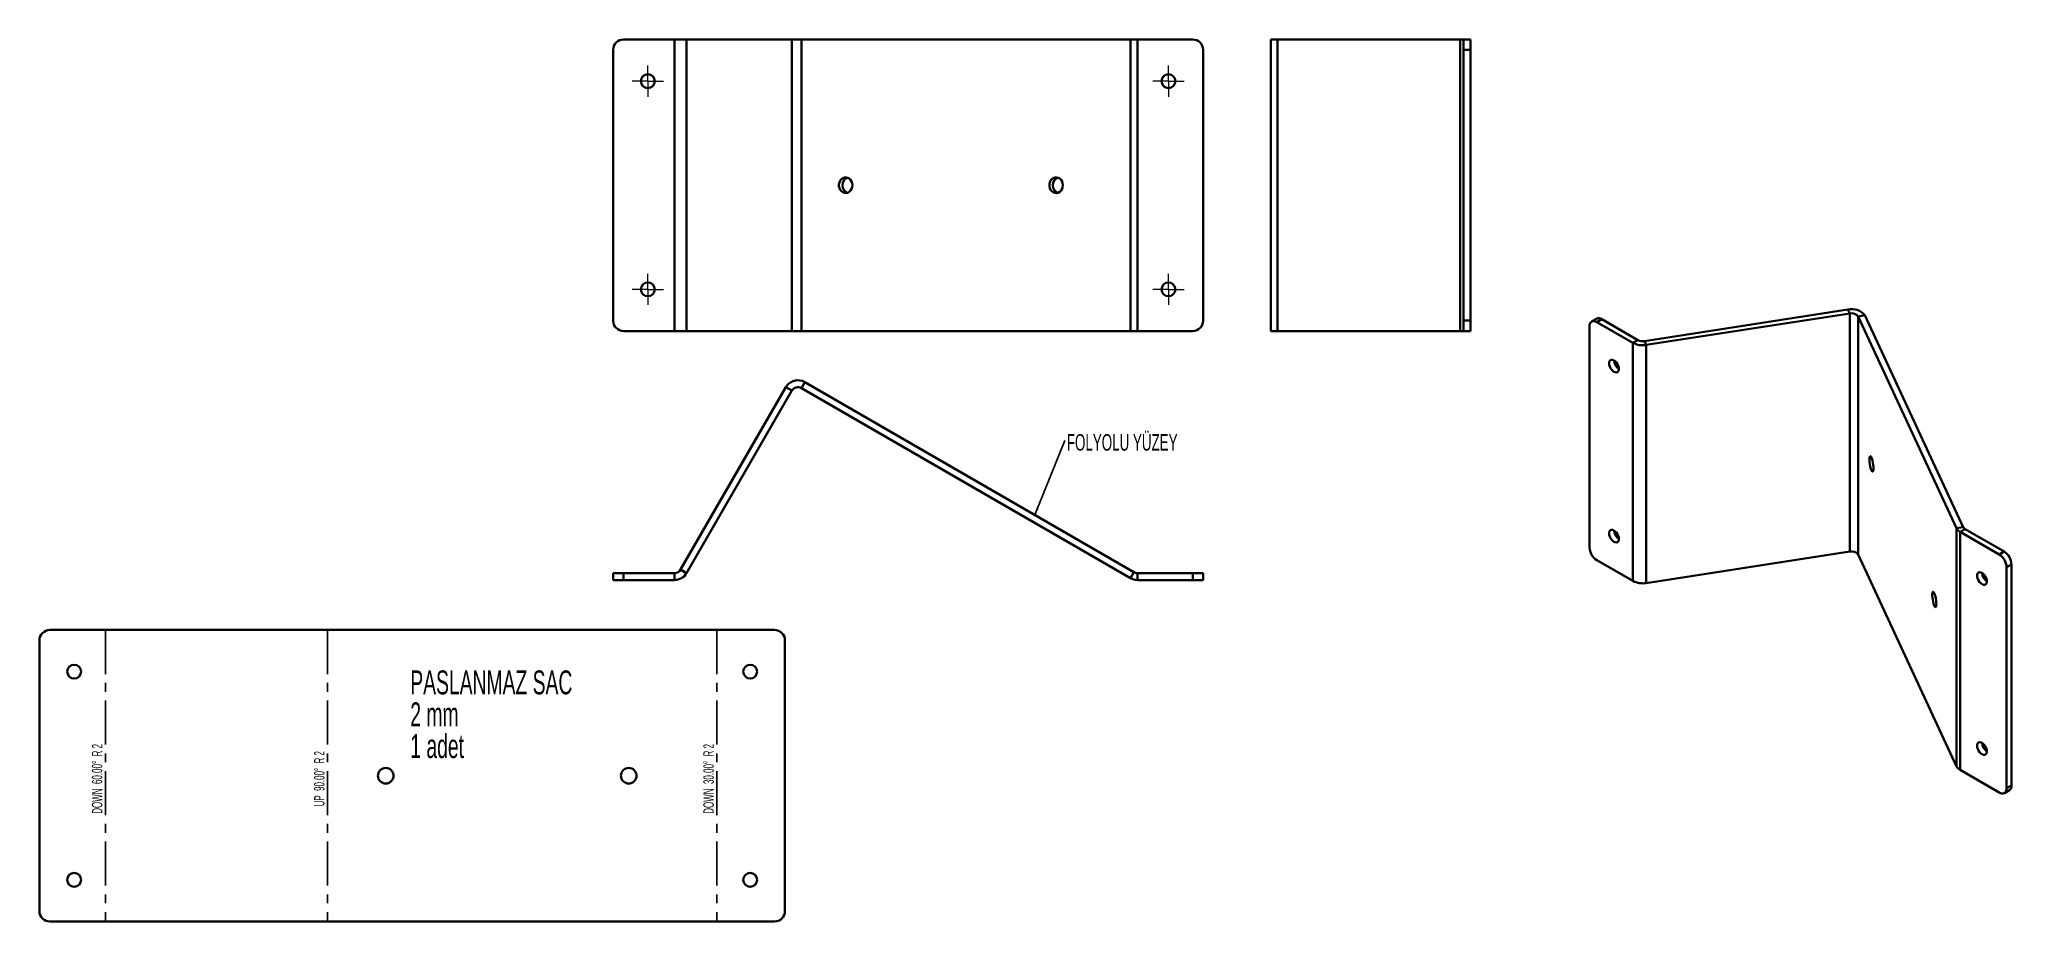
# Model space of a CAD drawing. Header units: millimetres. Extents: x -224 to 344, y 121 to 375.
import ezdxf

# ---------------------------------------------------------------- set-up
doc = ezdxf.new("R2010")
doc.units = ezdxf.units.MM
doc.linetypes.add('CENTERX2', pattern=[20.32, 12.7, -2.54, 2.54, -2.54])
doc.styles.add('SLDTEXTSTYLE0', font='TXT', dxfattribs={"width": 0.605})
doc.styles.add('SLDTEXTSTYLE1', font='TXT', dxfattribs={"width": 0.574118})
doc.styles.add('SLDTEXTSTYLE2', font='TXT', dxfattribs={"width": 0.57})
doc.dimstyles.new('SLDDIMSTYLE0', dxfattribs={"dimtxt": 0.18, "dimasz": 2, "dimexe": 0, "dimexo": 0.0625, "dimgap": 0, "dimtad": 0, "dimtih": 1, "dimtoh": 1, "dimdec": 0, "dimrnd": 1e-09, "dimzin": 0, "dimdsep": 46, "dimtxsty": 'Standard', "dimsah": 1, "dimcen": 0.09, "dimadec": 0, "dimazin": 0, "dimtfac": 2, "dimtdec": 0, "dimtofl": 0, "dimtmove": 0, "dimatfit": 3, "dimfxl": 1, "dimfrac": 2, "dimtolj": 1, "dimtzin": 0, "dimarcsym": 0})

# ---------------------------------------------------------------- blocks, each defined once
blk = doc.blocks.new('SW_NOTE_0')
at = {"color": 0, "linetype": 'Continuous', "lineweight": 0, "attachment_point": 1, "style": 'SLDTEXTSTYLE0'}
for s, insert, char_height in [('PASLANMAZ SAC', (0, 8.87), 6.8792), ('2 mm', (0, -0.3), 6.879), ('1 adet', (0, -9.48), 6.879)]:
    blk.add_mtext(s, dxfattribs=dict(at, insert=insert, char_height=char_height))
blk = doc.blocks.new('SW_CENTERMARKSYMBOL_0')
at = {"color": 0, "linetype": 'Continuous', "lineweight": 18}
for p, q in [((-2.5, 0), (-4.5, 0)), ((0, 0), (-2.5, 0)), ((0, 2.5), (0, 4.5)), ((0, 0), (0, 2.5)), ((0, 0), (0, -2.5)), ((0, 0), (2.5, 0)), ((2.5, 0), (4.5, 0)), ((0, -2.5), (0, -4.5))]:
    blk.add_line(p, q, dxfattribs=at)
blk = doc.blocks.new('SW_CENTERMARKSYMBOL_1')
at = {"color": 0, "linetype": 'Continuous', "lineweight": 18}
for p, q in [((-2.5, 0), (-4.5, 0)), ((0, 0), (-2.5, 0)), ((0, 2.5), (0, 4.5)), ((0, 0), (0, 2.5)), ((0, 0), (0, -2.5)), ((0, 0), (2.5, 0)), ((2.5, 0), (4.5, 0)), ((0, -2.5), (0, -4.5))]:
    blk.add_line(p, q, dxfattribs=at)
blk = doc.blocks.new('SW_CENTERMARKSYMBOL_2')
at = {"color": 0, "linetype": 'Continuous', "lineweight": 18}
for p, q in [((-2.5, 0), (-4.5, 0)), ((0, 0), (-2.5, 0)), ((0, 2.5), (0, 4.5)), ((0, 0), (0, 2.5)), ((0, 0), (0, -2.5)), ((0, 0), (2.5, 0)), ((2.5, 0), (4.5, 0)), ((0, -2.5), (0, -4.5))]:
    blk.add_line(p, q, dxfattribs=at)
blk = doc.blocks.new('SW_CENTERMARKSYMBOL_3')
at = {"color": 0, "linetype": 'Continuous', "lineweight": 18}
for p, q in [((-2.5, 0), (-4.5, 0)), ((0, 0), (-2.5, 0)), ((0, 2.5), (0, 4.5)), ((0, 0), (0, 2.5)), ((0, 0), (0, -2.5)), ((0, 0), (2.5, 0)), ((2.5, 0), (4.5, 0)), ((0, -2.5), (0, -4.5))]:
    blk.add_line(p, q, dxfattribs=at)
blk = doc.blocks.new('SW_NOTE_0_1')
at = {"color": 0, "linetype": 'Continuous', "lineweight": 0, "insert": (0.61, 1.8), "char_height": 4.7625, "attachment_point": 1, "style": 'SLDTEXTSTYLE0'}
blk.add_mtext('FOLYOLU YÜZEY', dxfattribs=at)

msp = doc.modelspace()

# ---------------------------------------------------------------- linework, layer by layer
at = {"color": 7, "linetype": 'Continuous', "lineweight": 35}
for p, q in [((-58.81, 371.63), (-58.81, 293.63)), ((-41.12, 374.63), (-55.81, 374.63)), ((-41.12, 374.63), (-41.12, 290.63)), ((-37.66, 374.63), (-41.12, 374.63)), ((-37.66, 374.63), (-37.66, 290.63)), ((-7.31, 374.63), (-37.66, 374.63)), ((-7.31, 374.63), (-7.31, 290.63)), ((-4.58, 374.63), (-7.31, 374.63)), ((-4.58, 374.63), (-4.58, 290.63)), ((90.26, 374.63), (-4.58, 374.63)), ((90.26, 374.63), (90.26, 290.63)), ((92.26, 374.63), (90.26, 374.63)), ((92.26, 374.63), (92.26, 290.63)), ((108.19, 374.63), (92.26, 374.63)), ((111.19, 371.63), (111.19, 293.63)), ((130.66, 374.63), (130.66, 290.63)), ((130.66, 374.63), (132.66, 374.63)), ((132.66, 374.63), (132.66, 290.63)), ((132.66, 374.63), (185.22, 374.63)), ((185.22, 374.63), (185.22, 290.63)), ((185.22, 374.63), (186.22, 374.63)), ((186.22, 374.63), (188.22, 374.63)), ((186.22, 371.63), (186.22, 374.63)), ((188.22, 371.63), (186.22, 371.63)), ((186.22, 371.63), (186.22, 293.63)), ((188.22, 374.63), (188.22, 371.63)), ((188.22, 371.63), (188.22, 293.63)), ((297, 296.79), (238.37, 287.73)), ((297.51, 295.68), (238.89, 286.61)), ((297.51, 295.68), (297, 296.79)), ((297.51, 295.68), (297.51, 227.09)), ((-41.12, 290.63), (-55.81, 290.63)), ((-37.66, 290.63), (-41.12, 290.63)), ((-7.31, 290.63), (-37.66, 290.63)), ((-4.58, 290.63), (-7.31, 290.63)), ((90.26, 290.63), (-4.58, 290.63)), ((92.26, 290.63), (90.26, 290.63)), ((108.19, 290.63), (92.26, 290.63)), ((130.66, 290.63), (132.66, 290.63)), ((132.66, 290.63), (185.22, 290.63)), ((185.22, 290.63), (186.22, 290.63)), ((186.22, 293.63), (188.22, 293.63)), ((186.22, 290.63), (186.22, 293.63)), ((188.22, 290.63), (186.22, 290.63)), ((188.22, 293.63), (188.22, 290.63)), ((222.52, 291.98), (222.52, 228.29)), ((224.56, 294.17), (223.14, 293.35)), ((226.05, 294.02), (224.64, 293.21)), ((235.03, 287.21), (224.64, 293.21)), ((236.44, 288.03), (226.05, 294.02)), ((301.9, 295.16), (299.96, 294.86)), ((328.31, 233.8), (299.96, 294.86)), ((299.96, 294.86), (299.96, 226.27)), ((330.24, 234.1), (301.9, 295.16)), ((235.03, 287.21), (236.44, 288.03)), ((235.03, 287.21), (235.03, 218.62)), ((238.37, 287.73), (238.89, 286.61)), ((238.89, 286.61), (238.89, 218.02)), ((-9.04, 274.45), (-39.39, 221.89)), ((-7.31, 273.45), (-37.66, 220.89)), ((-7.31, 273.45), (-9.04, 274.45)), ((-3.58, 275.91), (-4.58, 274.18)), ((90.26, 219.42), (-4.58, 274.18)), ((91.26, 221.15), (-3.58, 275.91)), ((328.31, 233.8), (330.24, 234.1)), ((328.31, 233.8), (328.31, 165.21)), ((330.76, 233.58), (329.34, 232.76)), ((342.02, 227.08), (330.76, 233.58)), ((329.34, 232.76), (329.34, 164.17)), ((340.61, 226.26), (329.34, 232.76)), ((-39.39, 221.89), (-37.66, 220.89)), ((235.03, 218.62), (224.64, 224.62)), ((297.51, 227.09), (238.89, 218.02)), ((328.31, 165.21), (299.96, 226.27)), ((340.61, 226.26), (342.02, 227.08)), ((344.14, 223.4), (342.73, 222.59)), ((342.73, 222.59), (342.73, 158.9)), ((344.14, 223.4), (344.14, 159.71)), ((-58.81, 218.89), (-58.81, 220.89)), ((-58.81, 220.89), (-55.81, 220.89)), ((-55.81, 218.89), (-58.81, 218.89)), ((-55.81, 220.89), (-55.81, 218.89)), ((-41.12, 220.89), (-55.81, 220.89)), ((-41.12, 218.89), (-55.81, 218.89)), ((-41.12, 218.89), (-41.12, 220.89)), ((90.26, 219.42), (91.26, 221.15)), ((92.26, 220.89), (92.26, 218.89)), ((108.19, 220.89), (92.26, 220.89)), ((108.19, 218.89), (92.26, 218.89)), ((108.19, 218.89), (108.19, 220.89)), ((108.19, 220.89), (111.19, 220.89)), ((111.19, 218.89), (108.19, 218.89)), ((111.19, 220.89), (111.19, 218.89)), ((-224.14, 201.51), (-224.14, 123.51)), ((-12.31, 204.51), (-221.14, 204.51)), ((-9.31, 201.51), (-9.31, 123.51)), ((340.61, 157.67), (329.34, 164.17)), ((342.73, 158.9), (344.14, 159.71)), ((342.11, 157.52), (343.52, 158.34)), ((-12.31, 120.51), (-221.14, 120.51))]:
    msp.add_line(p, q, dxfattribs=at)
at = {"color": 7, "linetype": 'CENTERX2'}
for p, q in [((-205.11, 204.51), (-205.11, 120.51)), ((-141.09, 204.51), (-141.09, 120.51)), ((-28.91, 204.51), (-28.91, 120.51))]:
    msp.add_line(p, q, dxfattribs=at)
at = {"color": 7, "linetype": 'Continuous', "lineweight": 35, "flags": 128}
for points in [[(10.15, 332.63), (10.09, 333.19), (9.91, 333.72), (9.62, 334.17), (9.24, 334.53), (8.8, 334.77), (8.32, 334.88), (7.83, 334.84), (7.37, 334.67), (6.96, 334.37), (6.62, 333.95), (6.39, 333.46), (6.26, 332.91), (6.26, 332.35), (6.39, 331.8), (6.62, 331.31), (6.96, 330.9), (7.37, 330.6), (7.83, 330.42), (8.32, 330.39), (8.8, 330.49), (9.24, 330.73), (9.62, 331.09), (9.91, 331.55), (10.09, 332.07), (10.15, 332.63)], [(70.77, 332.63), (70.71, 333.19), (70.53, 333.72), (70.24, 334.17), (69.86, 334.53), (69.42, 334.77), (68.94, 334.88), (68.45, 334.84), (67.99, 334.67), (67.58, 334.37), (67.24, 333.95), (67.01, 333.46), (66.89, 332.91), (66.89, 332.35), (67.01, 331.8), (67.24, 331.31), (67.58, 330.9), (67.99, 330.6), (68.45, 330.42), (68.94, 330.39), (69.42, 330.49), (69.86, 330.73), (70.24, 331.09), (70.53, 331.55), (70.71, 332.07), (70.77, 332.63)], [(231, 279.73), (230.96, 280.18), (230.82, 280.66), (230.59, 281.13), (230.3, 281.56), (229.96, 281.92), (229.59, 282.18), (229.22, 282.34), (228.88, 282.37), (228.59, 282.28), (228.37, 282.07), (228.22, 281.76), (228.18, 281.37), (228.22, 280.92), (228.37, 280.44), (228.59, 279.97), (228.88, 279.54), (229.22, 279.18), (229.59, 278.92), (229.96, 278.76), (230.3, 278.73), (230.59, 278.82), (230.82, 279.03), (230.96, 279.34), (231, 279.73)], [(304.37, 251.09), (304.35, 251.58), (304.29, 252.13), (304.21, 252.68), (304.1, 253.22), (303.96, 253.7), (303.82, 254.09), (303.67, 254.38), (303.54, 254.54), (303.41, 254.56), (303.31, 254.43), (303.24, 254.18), (303.21, 253.81), (303.21, 253.35), (303.24, 252.83), (303.31, 252.28), (303.41, 251.72), (303.54, 251.21), (303.67, 250.77), (303.82, 250.43), (303.96, 250.2), (304.1, 250.12), (304.21, 250.17), (304.29, 250.36), (304.35, 250.67), (304.37, 251.09)], [(231, 230.74), (230.96, 231.19), (230.82, 231.67), (230.59, 232.13), (230.3, 232.56), (229.96, 232.92), (229.59, 233.19), (229.22, 233.35), (228.88, 233.38), (228.59, 233.29), (228.37, 233.08), (228.22, 232.77), (228.18, 232.37), (228.22, 231.92), (228.37, 231.45), (228.59, 230.98), (228.88, 230.55), (229.22, 230.19), (229.59, 229.92), (229.96, 229.77), (230.3, 229.73), (230.59, 229.83), (230.82, 230.03), (230.96, 230.35), (231, 230.74)], [(337.07, 218.5), (337.02, 218.95), (336.88, 219.43), (336.66, 219.9), (336.36, 220.33), (336.02, 220.69), (335.66, 220.95), (335.29, 221.11), (334.95, 221.14), (334.66, 221.05), (334.43, 220.84), (334.29, 220.53), (334.24, 220.14), (334.29, 219.68), (334.43, 219.21), (334.66, 218.74), (334.95, 218.31), (335.29, 217.95), (335.66, 217.69), (336.02, 217.53), (336.36, 217.5), (336.66, 217.59), (336.88, 217.8), (337.02, 218.11), (337.07, 218.5)], [(322.48, 212.05), (322.46, 212.55), (322.41, 213.09), (322.33, 213.65), (322.21, 214.19), (322.08, 214.67), (321.94, 215.06), (321.79, 215.35), (321.65, 215.5), (321.53, 215.52), (321.43, 215.4), (321.36, 215.15), (321.32, 214.78), (321.32, 214.32), (321.36, 213.8), (321.43, 213.24), (321.53, 212.69), (321.65, 212.18), (321.79, 211.74), (321.94, 211.39), (322.08, 211.17), (322.21, 211.08), (322.33, 211.13), (322.41, 211.32), (322.46, 211.63), (322.48, 212.05)], [(337.07, 169.51), (337.02, 169.96), (336.88, 170.44), (336.66, 170.9), (336.36, 171.33), (336.02, 171.69), (335.66, 171.96), (335.29, 172.12), (334.95, 172.15), (334.66, 172.06), (334.43, 171.85), (334.29, 171.54), (334.24, 171.14), (334.29, 170.69), (334.43, 170.22), (334.66, 169.75), (334.95, 169.32), (335.29, 168.96), (335.66, 168.69), (336.02, 168.54), (336.36, 168.5), (336.66, 168.59), (336.88, 168.8), (337.02, 169.12), (337.07, 169.51)]]:
    msp.add_lwpolyline(points, dxfattribs=at)
at = {"color": 7, "linetype": 'Continuous', "lineweight": 35}
for centre, radius in [((-48.81, 362.63), 2), ((101.19, 362.63), 2), ((-48.81, 302.63), 2), ((101.19, 302.63), 2), ((-214.14, 192.51), 2), ((-19.31, 192.51), 2), ((-124.33, 162.51), 2.25), ((-54.33, 162.51), 2.25), ((-214.14, 132.51), 2), ((-19.31, 132.51), 2)]:
    msp.add_circle(centre, radius, dxfattribs=at)
for centre, radius, start, end in [((-55.81, 371.63), 3, 90, 180), ((108.19, 371.63), 3, 0, 90), ((9.44, 332.74), 2.19, 109.7721, 182.8923), ((9.44, 332.52), 2.19, 177.1077, 250.2279), ((70.06, 332.74), 2.19, 109.7721, 182.8923), ((70.06, 332.52), 2.19, 177.1077, 250.2279), ((298.19, 292.2), 4.75, 38.6096, 104.5243), ((298.11, 293.38), 2.37, 38.6096, 104.5243), ((-55.81, 293.63), 3, 180, 270), ((108.19, 293.63), 3, 270, 0), ((223.81, 292.19), 1.31, 50.7967, 189.214), ((225.18, 292.8), 1.51, 54.3824, 114.3071), ((237.85, 292.66), 6.14, 242.6428, 279.7711), ((237.85, 290.75), 3.07, 242.6428, 279.7711), ((232.62, 282.3), 3.03, 182.2186, 237.7814), ((-5.58, 272.45), 4, 60, 150), ((-5.58, 272.45), 2, 60, 150), ((232.62, 233.31), 3.03, 182.2186, 237.7814), ((330.48, 234.94), 2.45, 207.6511, 242.3551), ((331.33, 234.67), 1.23, 207.6511, 242.3551), ((227.13, 228.5), 4.61, 182.6055, 237.3945), ((-41.12, 222.89), 2, 270, 330), ((298.11, 224.79), 2.37, 38.6096, 104.5243), ((338.12, 222.38), 4.61, 2.6055, 57.3945), ((339.54, 223.19), 4.61, 2.6055, 57.3945), ((-41.12, 222.89), 4, 270, 330), ((92.26, 222.89), 4, 240, 270), ((92.26, 222.89), 2, 240, 270), ((237.85, 224.07), 6.14, 242.6428, 279.7711), ((338.69, 221.07), 3.03, 182.2186, 237.7814), ((-221.14, 201.51), 3, 90, 180), ((-12.31, 201.51), 3, 0, 90), ((338.69, 172.08), 3.03, 182.2186, 237.7814), ((330.48, 166.35), 2.45, 207.6511, 242.3551), ((342.71, 159.53), 1.44, 304.0564, 7.2558), ((341.43, 158.69), 1.31, 230.7967, 9.214), ((-221.14, 123.51), 3, 180, 270), ((-12.31, 123.51), 3, 270, 0)]:
    msp.add_arc(centre, radius, start, end, dxfattribs=at)

# ---------------------------------------------------------------- block references
at = {"color": 7, "linetype": 'Continuous', "lineweight": 18}
for name, p in [('SW_CENTERMARKSYMBOL_1', (-48.81, 362.63)), ('SW_CENTERMARKSYMBOL_3', (101.19, 362.63)), ('SW_CENTERMARKSYMBOL_0', (-48.81, 302.63)), ('SW_CENTERMARKSYMBOL_2', (101.19, 302.63))]:
    msp.add_blockref(name, p, dxfattribs=at)
at = {"color": 7, "linetype": 'Continuous', "lineweight": 0}
for name, p in [('SW_NOTE_0_1', (71.31, 259.13)), ('SW_NOTE_0', (-117.27, 183.97))]:
    msp.add_blockref(name, p, dxfattribs=at)

# ---------------------------------------------------------------- texts
at = {"color": 7, "linetype": 'Continuous', "lineweight": 18, "char_height": 3, "attachment_point": 2, "rotation": 90}
for s, insert, style in [('DOWN  60.00°  R 2', (-209.02, 161.61), 'SLDTEXTSTYLE1'), ('DOWN  30.00°  R 2', (-32.82, 161.61), 'SLDTEXTSTYLE1'), ('UP  90.00°  R 2', (-145, 161.65), 'SLDTEXTSTYLE2')]:
    msp.add_mtext(s, dxfattribs=dict(at, insert=insert, style=style))

# ---------------------------------------------------------------- leaders
at = {"color": 7, "linetype": 'Continuous', "lineweight": 0}
msp.add_leader([(62.72, 237.63), (71.31, 259.13)], dimstyle='SLDDIMSTYLE0', dxfattribs=at)

doc.saveas('drawing.dxf')
